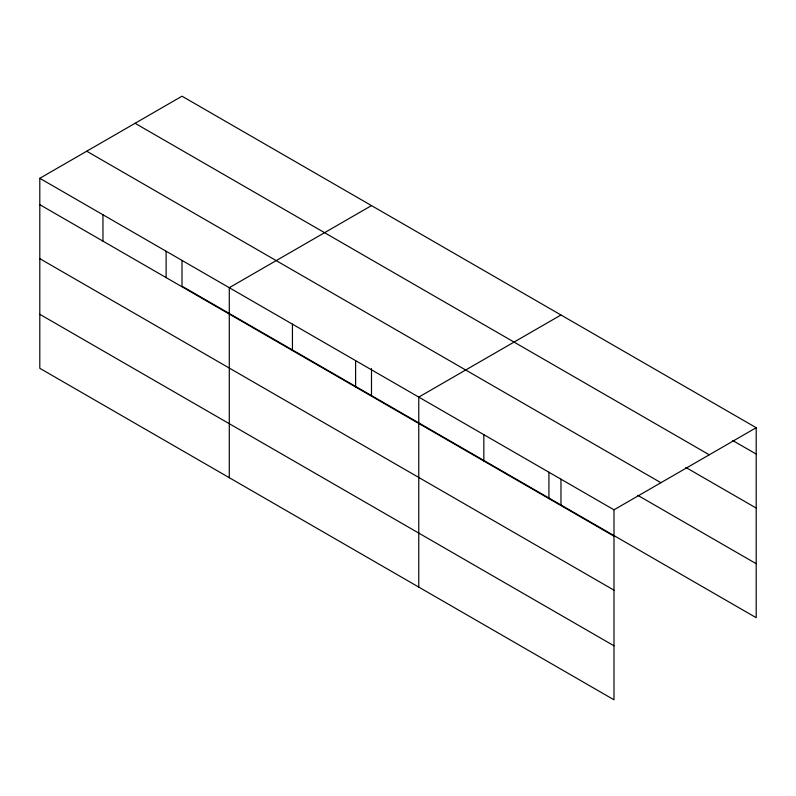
<?xml version="1.0" encoding="UTF-8"?>
<svg xmlns="http://www.w3.org/2000/svg" width="796" height="796" viewBox="0 0 796 796"><rect width="100%" height="100%" fill="white"/><g stroke="black" fill="none" stroke-linecap="round" stroke-linejoin="round"><path stroke-width="1.19" d="M39.8 178.304L613.995 509.808L613.995 699.803L39.8 368.299L39.8 178.304L182.005 96.197L756.2 427.701L756.2 617.696L182.005 286.192L182.005 260.421M371.493 205.597L229.288 287.694L229.288 477.69M560.971 314.997L418.766 397.095L418.766 587.09M613.995 509.808L756.2 427.701M732.728 440.526L756.2 454.068M135.081 123.29L709.276 454.795M685.794 467.421L756.2 508.067M86.724 151.21L660.919 482.714M637.785 495.331L756.2 563.697M39.8 204.671L613.995 536.176M39.8 258.66L613.995 590.174M39.8 314.301L613.995 645.805M560.971 479.212L560.971 504.982M548.922 472.237L548.922 498.604M483.839 434.666L483.839 461.033M371.493 368.588L371.493 395.592M355.603 360.628L355.603 386.995M292.44 324.161L292.44 350.529M166.125 251.238L166.125 277.595M102.963 214.771L102.963 241.138"/></g></svg>
